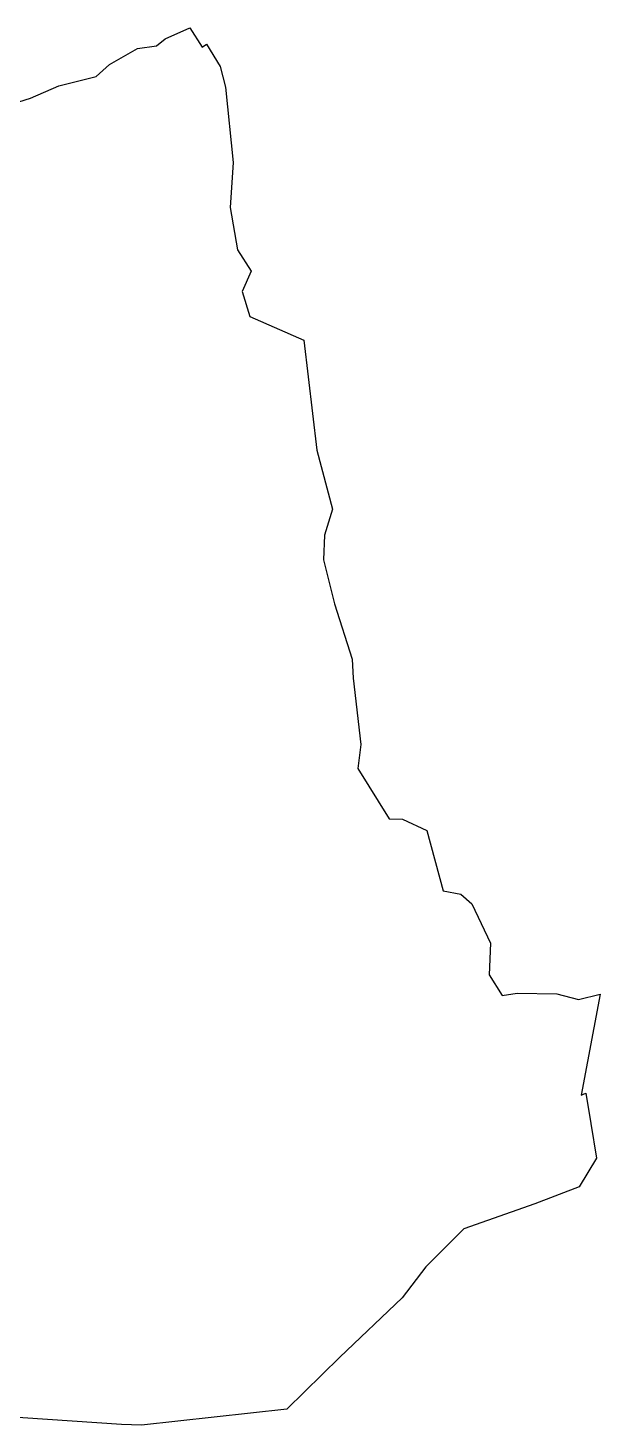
# Model space of a CAD drawing. Header units: metres. Extents: x 328465 to 333715, y 1800923 to 1805912.
# Drawn here: x 331672 to 333715, y 1800923 to 1805912 of the extents above; entities that cross this region are included whole.
import ezdxf

# ---------------------------------------------------------------- set-up
doc = ezdxf.new("R2010")
doc.units = ezdxf.units.M
doc.layers.add('village', color=3, linetype='Continuous')

msp = doc.modelspace()

# ---------------------------------------------------------------- linework, layer by layer
at = {"layer": 'village', "color": 3, "true_color": 0x00ff00}
msp.add_polyline3d([(331529.6, 1805613.6, 0), (331681.8, 1805661.7, 0), (331782.4, 1805706.2, 0), (331915.6, 1805739.1, 0), (331963, 1805782.2, 0), (332063.5, 1805838.5, 0), (332131.1, 1805848, 0), (332161.9, 1805874.1, 0), (332249.8, 1805912.5, 0), (332294.2, 1805843.4, 0), (332310, 1805854.8, 0), (332358.2, 1805774.7, 0), (332377.8, 1805700.7, 0), (332405.2, 1805432.4, 0), (332393.8, 1805271.4, 0), (332420.9, 1805120, 0), (332468.9, 1805044.1, 0), (332437.5, 1804971.2, 0), (332464.5, 1804882.2, 0), (332657, 1804797.4, 0), (332703.8, 1804404.1, 0), (332759.4, 1804193.6, 0), (332731.1, 1804101.1, 0), (332727, 1804012.9, 0), (332766.4, 1803855.8, 0), (332830.4, 1803657.9, 0), (332834, 1803590.3, 0), (332860.2, 1803352.9, 0), (332850.1, 1803267, 0), (332962.4, 1803087.9, 0), (333009.4, 1803086.1, 0), (333096, 1803046.4, 0), (333154.5, 1802831.2, 0), (333218.1, 1802818.8, 0), (333256.8, 1802784.4, 0), (333324, 1802643.3, 0), (333318.8, 1802530.2, 0), (333365.7, 1802456.9, 0), (333419.1, 1802465.3, 0), (333560.9, 1802462.8, 0), (333638.3, 1802442.7, 0), (333714.9, 1802461.5, 0), (333647.7, 1802101.5, 0), (333663.9, 1802108.2, 0), (333682, 1802000.2, 0), (333702.7, 1801875.7, 0), (333640.8, 1801773.7, 0), (333481.9, 1801712.6, 0), (333228.6, 1801623.3, 0), (333093.3, 1801488.1, 0), (333008.9, 1801377.5, 0), (332785.3, 1801165.6, 0), (332596.2, 1800979.1, 0), (332077.5, 1800922.7, 0), (332005.7, 1800924.3, 0), (331565.2, 1800954.3, 0)], dxfattribs=at)

doc.saveas('drawing.dxf')
